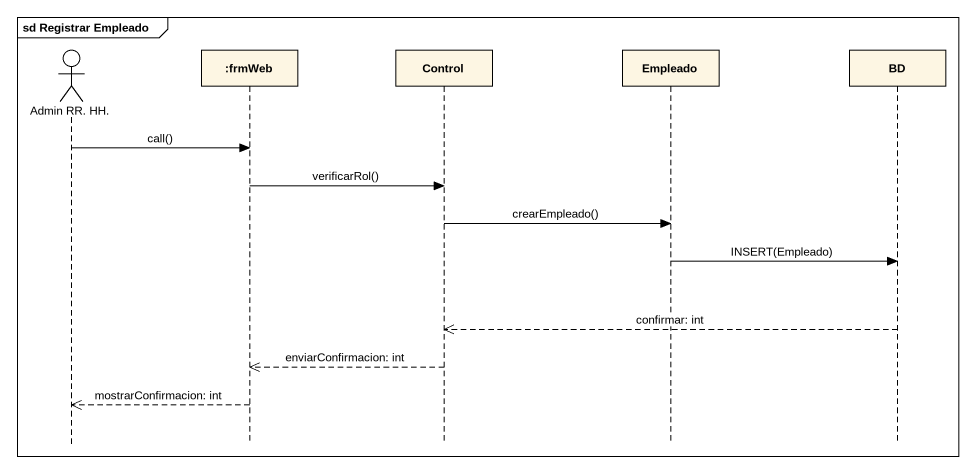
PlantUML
@startuml
mainframe sd Registrar Empleado
hide footbox
actor "Admin RR. HH." as Admin_RR_HH
participant ":frmWeb" as frmWeb
participant "Control" as Control_
participant Empleado
participant BD

Admin_RR_HH -> frmWeb : call()
frmWeb -> Control_ : verificarRol()
Control_ -> Empleado : crearEmpleado()
Empleado -> BD : INSERT(Empleado)
BD -->> Control_ : confirmar: int
Control_ -->> frmWeb : enviarConfirmacion: int
frmWeb -->> Admin_RR_HH : mostrarConfirmacion: int
@enduml
